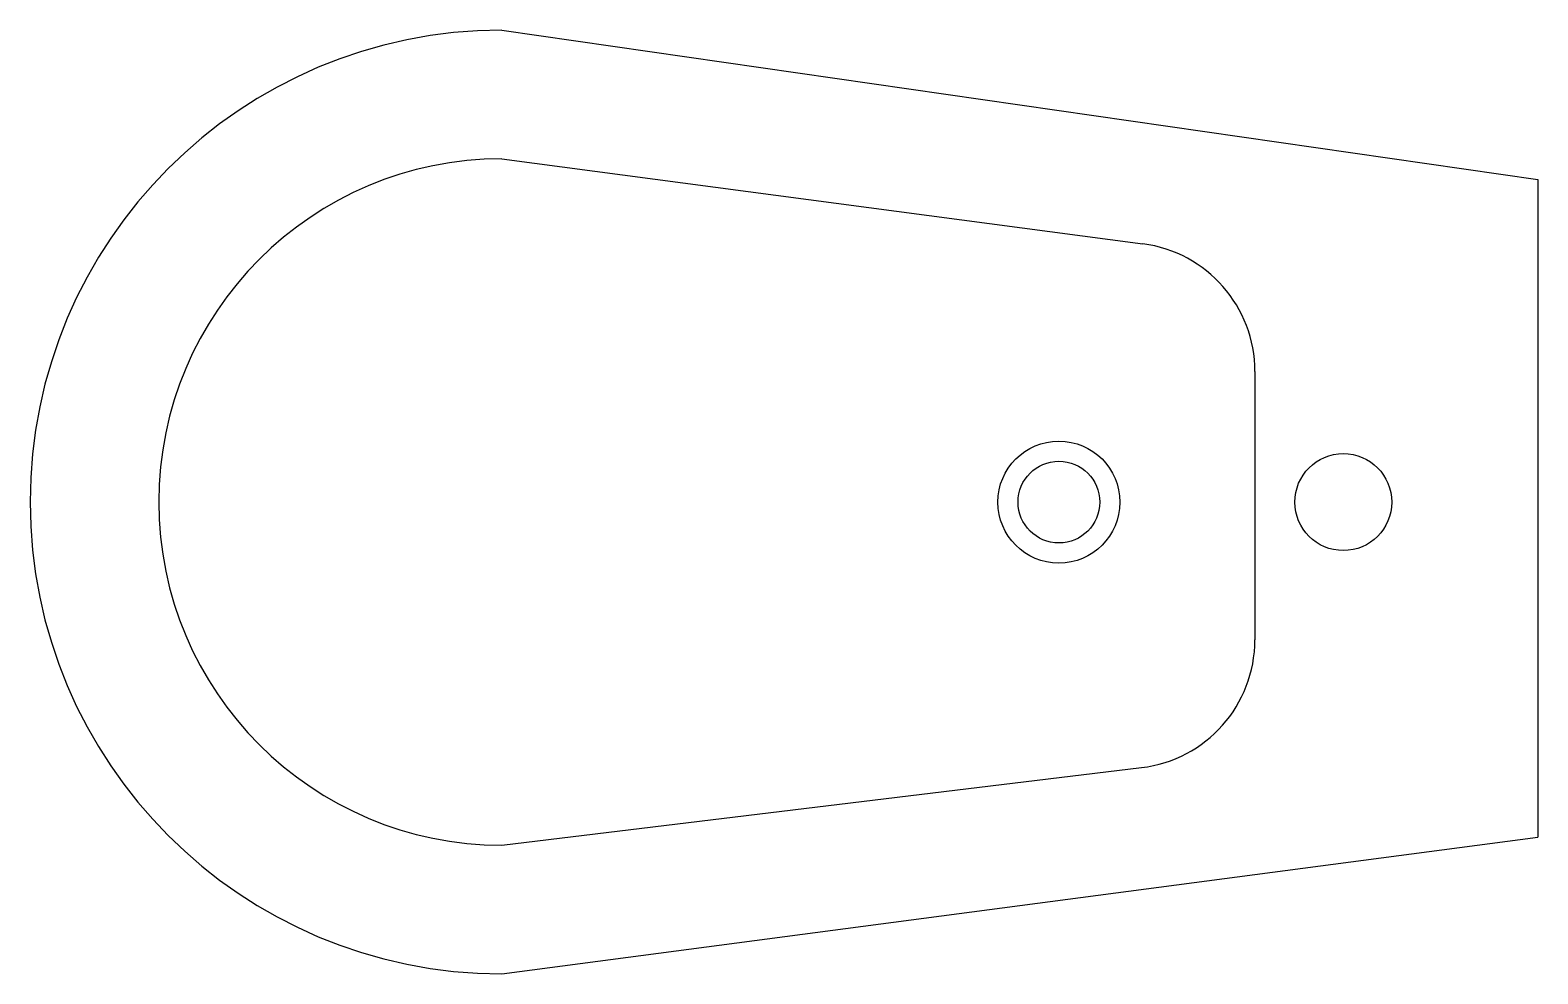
# Model space of a CAD drawing. Extents: x -58.6 to 0, y -18.1 to 18.6.
import ezdxf

# ---------------------------------------------------------------- set-up
doc = ezdxf.new("R2010")
doc.units = 0
doc.header["$LTSCALE"] = 5
doc.header["$MEASUREMENT"] = 0
doc.layers.get('0').update_dxf_attribs({"linetype": 'CONTINUOUS'})

msp = doc.modelspace()

# ---------------------------------------------------------------- linework, layer by layer
at = {"color": 0, "linetype": 'ByBlock'}
for p, q in [((-40.266, 18.581), (0, 12.776)), ((-40.266, 13.581), (-15.348, 10.277)), ((0, 12.776), (0, -12.776)), ((-10.997, 5.32), (-10.997, -5.112)), ((-40.266, -13.089), (-15.402, -10.076)), ((-40.266, -18.089), (0, -12.776))]:
    msp.add_line(p, q, dxfattribs=at)
for centre, radius in [((-18.616, 0.241), 2.371), ((-18.616, 0.241), 1.587), ((-7.562, 0.241), 1.883)]:
    msp.add_circle(centre, radius, dxfattribs=at)
for centre, radius, start, end in [((-40.266, 0.246), 18.335, 90, 270), ((-40.266, 0.246), 13.335, 90, 270), ((-15.997, 5.32), 5, 0, 82.54128), ((-15.997, -5.112), 5, 276.8303, 0)]:
    msp.add_arc(centre, radius, start, end, dxfattribs=at)

doc.saveas('drawing.dxf')
